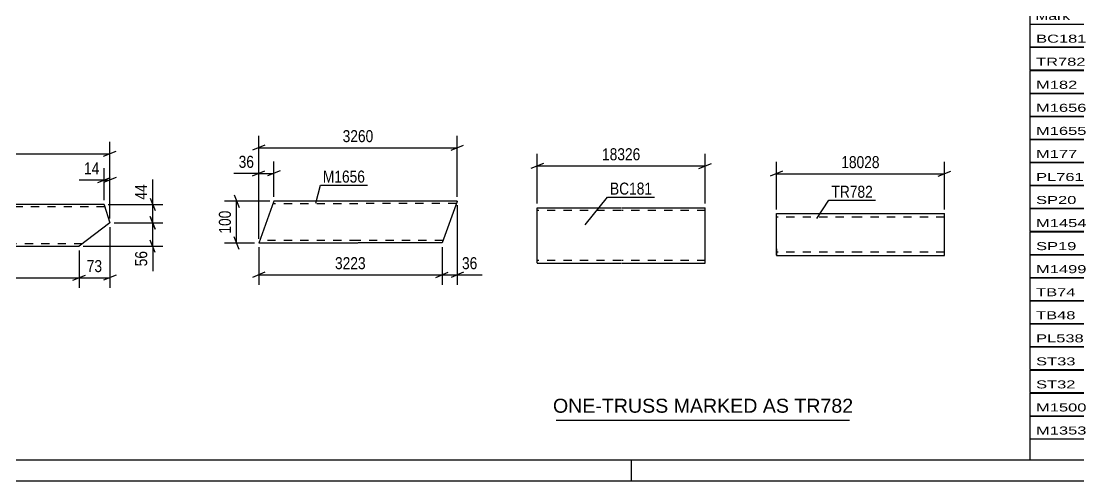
# Model space of a CAD drawing. Header units: millimetres. Extents: x 0 to 841, y 0 to 594.
# Drawn here: x 275.4 to 527.7, y 0 to 109.7 of the extents above; entities that cross this region are included whole.
import ezdxf

# ---------------------------------------------------------------- set-up
doc = ezdxf.new("R2010")
doc.units = ezdxf.units.MM
doc.linetypes.add('DXK_LINE_DOT2', pattern=[3.9198, 1.9599, -1.9599])
doc.styles.add('Arial', font='ARIAL.TTF', dxfattribs={"height": 0.2})
doc.styles.add('Arial Narrow', font='ARIALN.TTF', dxfattribs={"height": 0.2})

# ---------------------------------------------------------------- blocks, each defined once
blk = doc.blocks.new('Unknown-318464264-1115')
at = {"color": 5, "linetype": 'Continuous'}
for p, q in [((5, 5), (836, 5)), ((421, 0), (421, 5)), ((0, 0), (841, 0))]:
    blk.add_line(p, q, dxfattribs=at)
blk = doc.blocks.new('Part-318464264-5772 - 5766')
at = {"color": 2, "linetype": 'Continuous'}
for p, q in [((335.68, 66.74), (332.04, 56.74)), ((355.68, 66.74), (335.68, 66.74)), ((379.42, 66.77), (355.78, 66.77)), ((379.39, 66.68), (375.78, 56.77)), ((379.42, 66.77), (379.39, 66.68)), ((355.68, 56.74), (332.04, 56.74)), ((375.78, 56.77), (355.78, 56.77))]:
    blk.add_line(p, q, dxfattribs=at)
at = {"color": 7, "linetype": 'DXK_LINE_DOT2'}
for p, q in [((355.68, 66.14), (335.46, 66.14)), ((379.2, 66.17), (355.78, 66.17)), ((332.26, 57.34), (332.27, 57.39)), ((355.68, 57.34), (332.26, 57.34)), ((376, 57.37), (355.78, 57.37)), ((376, 57.37), (376.01, 57.42))]:
    blk.add_line(p, q, dxfattribs=at)
blk = doc.blocks.new('Part-318464264-5870 - 5864')
at = {"color": 2, "linetype": 'Continuous'}
for p, q in [((249.09, 65.95), (247.51, 64.75)), ((269.09, 65.95), (249.09, 65.95)), ((295.15, 65.98), (269.19, 65.97)), ((295.15, 65.98), (295.18, 65.88)), ((295.18, 65.88), (296.53, 61.57)), ((247.51, 64.75), (240.23, 59.19)), ((296.53, 61.57), (289.19, 55.97)), ((240.86, 57.15), (240.23, 59.19)), ((241.21, 56.04), (240.86, 57.15)), ((241.24, 55.95), (241.21, 56.04)), ((241.24, 55.95), (269.09, 55.95)), ((269.19, 55.97), (289.19, 55.97))]:
    blk.add_line(p, q, dxfattribs=at)
at = {"color": 7, "linetype": 'DXK_LINE_DOT2'}
for p, q in [((249.09, 65.95), (248.11, 65.21)), ((269.09, 65.35), (248.3, 65.35)), ((295.34, 65.38), (269.19, 65.37)), ((240.86, 57.15), (241.13, 56.3)), ((269.09, 56.55), (241.05, 56.55)), ((289.97, 56.57), (269.19, 56.57))]:
    blk.add_line(p, q, dxfattribs=at)
blk = doc.blocks.new('Part-318464264-6102 - 6096')
at = {"color": 2, "linetype": 'Continuous'}
for p, q in [((455.55, 55.36), (455.54, 63.76)), ((455.54, 63.76), (475.54, 63.76)), ((475.64, 63.76), (495.64, 63.76)), ((495.64, 53.76), (495.64, 63.76)), ((455.55, 55.36), (455.55, 53.76)), ((455.55, 53.76), (475.54, 53.76)), ((475.64, 53.76), (495.64, 53.76))]:
    blk.add_line(p, q, dxfattribs=at)
at = {"color": 7, "linetype": 'DXK_LINE_DOT2'}
for p, q in [((475.54, 62.96), (455.54, 62.96)), ((495.64, 62.96), (475.64, 62.96)), ((455.55, 53.88), (455.55, 55.36)), ((455.55, 54.56), (455.55, 54.62)), ((475.54, 54.56), (455.55, 54.56)), ((495.64, 54.56), (475.64, 54.56)), ((495.64, 54.56), (495.64, 54.62))]:
    blk.add_line(p, q, dxfattribs=at)
blk = doc.blocks.new('Part-318464264-13514 - 13513')
at = {"color": 2, "linetype": 'Continuous'}
for p, q in [((398.47, 52.04), (398.47, 65.15)), ((398.47, 65.15), (418.47, 65.15)), ((418.57, 65.15), (438.57, 65.15)), ((438.57, 51.95), (438.57, 65.15)), ((398.47, 52.04), (398.47, 51.95)), ((398.47, 51.95), (418.47, 51.95)), ((418.57, 51.95), (438.57, 51.95))]:
    blk.add_line(p, q, dxfattribs=at)
at = {"color": 7, "linetype": 'DXK_LINE_DOT2'}
for p, q in [((418.47, 64.55), (398.47, 64.55)), ((438.57, 64.55), (418.57, 64.55)), ((398.47, 52.55), (398.47, 52.6)), ((418.47, 52.55), (398.47, 52.55)), ((438.57, 52.55), (418.57, 52.55)), ((438.57, 52.55), (438.57, 52.6))]:
    blk.add_line(p, q, dxfattribs=at)
blk = doc.blocks.new('StraightDimension-318464264-5792 - 5766')
at = {"color": 7, "linetype": 'Continuous'}
for p, q in [((332.04, 55.74), (332.04, 46.76)), ((375.78, 55.77), (375.78, 46.76)), ((333.54, 49.76), (330.54, 48.56)), ((332.04, 49.16), (375.78, 49.16)), ((374.28, 48.56), (377.28, 49.76))]:
    blk.add_line(p, q, dxfattribs=at)
at = {"color": 0}
blk.add_wipeout([(358.17, 49.91), (358.17, 54.11), (349.65, 54.11), (349.65, 49.91)], dxfattribs=at)
at = {"color": 3, "style": 'Arial Narrow'}
blk.add_text('3223', height=2.863, dxfattribs=at).set_placement((350.25, 50.51))
blk = doc.blocks.new('StraightDimension-318464264-5828 - 5766')
at = {"color": 7, "linetype": 'Continuous'}
for p, q in [((326.16, 68.24), (327.36, 65.24)), ((334.68, 66.74), (323.91, 66.74)), ((326.76, 56.74), (326.76, 66.74)), ((327.36, 55.24), (326.16, 58.24)), ((331.04, 56.74), (323.91, 56.74))]:
    blk.add_line(p, q, dxfattribs=at)
at = {"color": 0}
blk.add_wipeout([(326.01, 65.08), (321.81, 65.08), (321.81, 58.4), (326.01, 58.4)], dxfattribs=at)
at = {"color": 3, "style": 'Arial Narrow'}
blk.add_text('100', height=2.863, rotation=90.0002, dxfattribs=at).set_placement((325.41, 59))
blk = doc.blocks.new('StraightDimension-318464264-5775 - 5766')
at = {"color": 7, "linetype": 'Continuous'}
for p, q in [((379.42, 65.77), (379.42, 46.76)), ((375.78, 55.77), (375.78, 46.76)), ((374.28, 48.56), (377.28, 49.76)), ((375.78, 49.16), (379.42, 49.16)), ((380.92, 49.76), (377.92, 48.56))]:
    blk.add_line(p, q, dxfattribs=at)
at = {"color": 0}
blk.add_wipeout([(384.8, 49.91), (384.8, 54.11), (379.94, 54.11), (379.94, 49.91)], dxfattribs=at)
at = {"color": 7, "linetype": 'Continuous'}
blk.add_line((379.42, 49.16), (385.32, 49.16), dxfattribs=at)
blk.add_line((379.42, 49.16), (385.32, 49.16), dxfattribs=at)
at = {"color": 3, "style": 'Arial Narrow'}
blk.add_text('36', height=2.863, dxfattribs=at).set_placement((380.54, 50.51))
blk = doc.blocks.new('StraightDimension-318464264-5850 - 5766')
at = {"color": 7, "linetype": 'Continuous'}
for p, q in [((332.04, 57.74), (332.04, 82.33)), ((379.42, 67.77), (379.42, 82.33)), ((333.54, 80.08), (330.54, 78.88)), ((332.04, 79.48), (379.42, 79.48)), ((377.92, 78.88), (380.92, 80.08))]:
    blk.add_line(p, q, dxfattribs=at)
at = {"color": 0}
blk.add_wipeout([(359.99, 80.23), (359.99, 84.43), (351.47, 84.43), (351.47, 80.23)], dxfattribs=at)
at = {"color": 3, "style": 'Arial Narrow'}
blk.add_text('3260', height=2.863, dxfattribs=at).set_placement((352.07, 80.83))
blk = doc.blocks.new('StraightDimension-318464264-5810 - 5766')
at = {"color": 7, "linetype": 'Continuous'}
for p, q in [((332.04, 57.74), (332.04, 76.2)), ((335.68, 67.74), (335.68, 76.2)), ((330.54, 72.75), (333.54, 73.95)), ((332.04, 73.35), (335.68, 73.35)), ((337.18, 73.95), (334.18, 72.75))]:
    blk.add_line(p, q, dxfattribs=at)
at = {"color": 0}
blk.add_wipeout([(331.51, 74.1), (331.51, 78.3), (326.66, 78.3), (326.66, 74.1)], dxfattribs=at)
at = {"color": 7, "linetype": 'Continuous'}
blk.add_line((332.04, 73.35), (326.13, 73.35), dxfattribs=at)
blk.add_line((332.04, 73.35), (326.13, 73.35), dxfattribs=at)
at = {"color": 3, "style": 'Arial Narrow'}
blk.add_text('36', height=2.863, dxfattribs=at).set_placement((327.26, 74.7))
blk = doc.blocks.new('StraightDimension-318464264-5952 - 5864')
at = {"color": 7, "linetype": 'Continuous'}
for p, q in [((295.15, 66.98), (295.15, 74.63)), ((296.53, 62.57), (296.53, 74.63)), ((293.65, 71.18), (296.65, 72.38)), ((298.03, 72.38), (295.03, 71.18)), ((295.15, 71.78), (296.53, 71.78))]:
    blk.add_line(p, q, dxfattribs=at)
at = {"color": 0}
blk.add_wipeout([(294.63, 72.53), (294.63, 76.73), (289.77, 76.73), (289.77, 72.53)], dxfattribs=at)
at = {"color": 7, "linetype": 'Continuous'}
blk.add_line((295.15, 71.78), (289.25, 71.78), dxfattribs=at)
blk.add_line((295.15, 71.78), (289.25, 71.78), dxfattribs=at)
at = {"color": 3, "style": 'Arial Narrow'}
blk.add_text('14', height=2.863, dxfattribs=at).set_placement((290.37, 73.13))
blk = doc.blocks.new('StraightDimension-318464264-5921 - 5864')
at = {"color": 7, "linetype": 'Continuous'}
for p, q in [((296.53, 60.57), (296.53, 46.07)), ((289.19, 54.97), (289.19, 46.07)), ((287.69, 47.87), (290.69, 49.07)), ((289.19, 48.47), (296.53, 48.47)), ((298.03, 49.07), (295.03, 47.87))]:
    blk.add_line(p, q, dxfattribs=at)
at = {"color": 0}
blk.add_wipeout([(295.29, 49.22), (295.29, 53.42), (290.43, 53.42), (290.43, 49.22)], dxfattribs=at)
at = {"color": 3, "style": 'Arial Narrow'}
blk.add_text('73', height=2.863, dxfattribs=at).set_placement((291.03, 49.82))
blk = doc.blocks.new('StraightDimension-318464264-5901 - 5864')
at = {"color": 7, "linetype": 'Continuous'}
for p, q in [((241.24, 54.95), (241.24, 46.07)), ((289.19, 54.97), (289.19, 46.07)), ((242.74, 49.07), (239.74, 47.87)), ((241.24, 48.47), (289.19, 48.47)), ((287.69, 47.87), (290.69, 49.07))]:
    blk.add_line(p, q, dxfattribs=at)
at = {"color": 0}
blk.add_wipeout([(269.47, 49.22), (269.47, 53.42), (260.96, 53.42), (260.96, 49.22)], dxfattribs=at)
at = {"color": 3, "style": 'Arial Narrow'}
blk.add_text('3082', height=2.863, dxfattribs=at).set_placement((261.56, 49.82))
blk = doc.blocks.new('StraightDimension-318464264-6030 - 5864')
at = {"color": 7, "linetype": 'Continuous'}
for p, q in [((296.15, 65.98), (309.18, 65.98)), ((306.18, 67.48), (307.38, 64.48)), ((306.78, 61.57), (306.78, 65.98)), ((297.53, 61.57), (309.18, 61.57)), ((307.38, 60.07), (306.18, 63.07))]:
    blk.add_line(p, q, dxfattribs=at)
at = {"color": 0}
blk.add_wipeout([(306.03, 71.36), (301.83, 71.36), (301.83, 66.5), (306.03, 66.5)], dxfattribs=at)
at = {"color": 7, "linetype": 'Continuous'}
blk.add_line((306.78, 65.98), (306.78, 71.88), dxfattribs=at)
blk.add_line((306.78, 65.98), (306.78, 71.88), dxfattribs=at)
at = {"color": 3, "style": 'Arial Narrow'}
blk.add_text('44', height=2.863, rotation=90.0002, dxfattribs=at).set_placement((305.43, 67.1))
blk = doc.blocks.new('StraightDimension-318464264-6050 - 5864')
at = {"color": 7, "linetype": 'Continuous'}
for p, q in [((297.53, 61.57), (309.18, 61.57)), ((306.18, 63.07), (307.38, 60.07)), ((306.78, 55.97), (306.78, 61.57)), ((290.19, 55.97), (309.18, 55.97)), ((307.38, 54.47), (306.18, 57.47))]:
    blk.add_line(p, q, dxfattribs=at)
at = {"color": 0}
blk.add_wipeout([(306.03, 55.45), (301.83, 55.45), (301.83, 50.59), (306.03, 50.59)], dxfattribs=at)
at = {"color": 7, "linetype": 'Continuous'}
blk.add_line((306.78, 55.97), (306.78, 50.07), dxfattribs=at)
blk.add_line((306.78, 55.97), (306.78, 50.07), dxfattribs=at)
at = {"color": 3, "style": 'Arial Narrow'}
blk.add_text('56', height=2.863, rotation=90.0002, dxfattribs=at).set_placement((305.43, 51.19))
blk = doc.blocks.new('StraightDimension-318464264-6075 - 5864')
at = {"color": 7, "linetype": 'Continuous'}
for p, q in [((240.23, 60.19), (240.23, 80.92)), ((296.53, 62.57), (296.53, 80.92)), ((241.73, 78.67), (238.73, 77.47)), ((295.03, 77.47), (298.03, 78.67)), ((240.23, 78.07), (296.53, 78.07))]:
    blk.add_line(p, q, dxfattribs=at)
at = {"color": 0}
blk.add_wipeout([(272.63, 78.82), (272.63, 83.02), (264.12, 83.02), (264.12, 78.82)], dxfattribs=at)
at = {"color": 3, "style": 'Arial Narrow'}
blk.add_text('3165', height=2.863, dxfattribs=at).set_placement((264.72, 79.42))
blk = doc.blocks.new('StraightDimension-318464264-6107 - 6096')
at = {"color": 7, "linetype": 'Continuous'}
for p, q in [((455.54, 64.76), (455.54, 76.12)), ((495.64, 64.76), (495.64, 76.12)), ((457.04, 73.87), (454.04, 72.67)), ((455.54, 73.27), (495.64, 73.27)), ((494.14, 72.67), (497.14, 73.87))]:
    blk.add_line(p, q, dxfattribs=at)
at = {"color": 0}
blk.add_wipeout([(480.76, 74.02), (480.76, 78.22), (470.42, 78.22), (470.42, 74.02)], dxfattribs=at)
at = {"color": 3, "style": 'Arial Narrow'}
blk.add_text('18028', height=2.863, dxfattribs=at).set_placement((471.02, 74.62))
blk = doc.blocks.new('StraightDimension-318464264-13554 - 13513')
at = {"color": 7, "linetype": 'Continuous'}
for p, q in [((399.97, 75.75), (396.97, 74.55)), ((398.47, 66.15), (398.47, 78)), ((437.07, 74.55), (440.07, 75.75)), ((438.57, 66.15), (438.57, 78)), ((398.47, 75.15), (438.57, 75.15))]:
    blk.add_line(p, q, dxfattribs=at)
at = {"color": 0}
blk.add_wipeout([(423.69, 75.9), (423.69, 80.1), (413.35, 80.1), (413.35, 75.9)], dxfattribs=at)
at = {"color": 3, "style": 'Arial Narrow'}
blk.add_text('18326', height=2.863, dxfattribs=at).set_placement((413.95, 76.5))
blk = doc.blocks.new('Unknown-318464264-13981')
at = {"color": 7, "linetype": 'Continuous'}
for p, q in [((516, 130.25), (676, 130.25)), ((516, 119), (516, 130.25)), ((676, 130.25), (676, 119)), ((516, 119), (676, 119)), ((516, 119), (516, 114)), ((676, 119), (676, 114)), ((516, 114), (676, 114)), ((516, 114), (516, 109)), ((540, 114), (540, 109)), ((575.5, 114), (575.5, 109)), ((601.5, 114), (601.5, 109)), ((614.5, 114), (614.5, 109)), ((632, 114), (632, 109)), ((654, 114), (654, 109)), ((676, 114), (676, 109)), ((516, 109), (676, 109)), ((516, 108.95), (516, 103.55)), ((516, 108.95), (676, 108.95)), ((540, 109), (540, 103.5)), ((575.5, 109), (575.5, 103.5)), ((601.5, 109), (601.5, 103.5)), ((614.5, 109), (614.5, 103.5)), ((632, 109), (632, 103.5)), ((654, 109), (654, 103.5)), ((676, 108.95), (676, 103.55)), ((516, 103.55), (676, 103.55)), ((540, 103.5), (540, 98)), ((575.5, 103.5), (575.5, 98)), ((601.5, 103.5), (601.5, 98)), ((614.5, 103.5), (614.5, 98)), ((632, 103.5), (632, 98)), ((654, 103.5), (654, 98)), ((516, 103.45), (516, 98.05)), ((516, 103.45), (676, 103.45)), ((676, 103.45), (676, 98.05)), ((516, 98.05), (676, 98.05)), ((516, 97.95), (516, 92.55)), ((516, 97.95), (676, 97.95)), ((540, 98), (540, 92.5)), ((575.5, 98), (575.5, 92.5)), ((601.5, 98), (601.5, 92.5)), ((614.5, 98), (614.5, 92.5)), ((632, 98), (632, 92.5)), ((654, 98), (654, 92.5)), ((676, 97.95), (676, 92.55)), ((516, 92.55), (676, 92.55)), ((516, 92.45), (516, 87.05)), ((516, 92.45), (676, 92.45)), ((540, 92.5), (540, 87)), ((575.5, 92.5), (575.5, 87)), ((601.5, 92.5), (601.5, 87)), ((614.5, 92.5), (614.5, 87)), ((632, 92.5), (632, 87)), ((654, 92.5), (654, 87)), ((676, 92.45), (676, 87.05)), ((516, 87.05), (676, 87.05)), ((516, 86.95), (516, 81.55)), ((516, 86.95), (676, 86.95)), ((540, 87), (540, 81.5)), ((575.5, 87), (575.5, 81.5)), ((601.5, 87), (601.5, 81.5)), ((614.5, 87), (614.5, 81.5)), ((632, 87), (632, 81.5)), ((654, 87), (654, 81.5)), ((676, 86.95), (676, 81.55)), ((516, 81.55), (676, 81.55)), ((516, 81.45), (516, 76.05)), ((516, 81.45), (676, 81.45)), ((540, 81.5), (540, 76)), ((575.5, 81.5), (575.5, 76)), ((601.5, 81.5), (601.5, 76)), ((614.5, 81.5), (614.5, 76)), ((632, 81.5), (632, 76)), ((654, 81.5), (654, 76)), ((676, 81.45), (676, 76.05)), ((516, 76.05), (676, 76.05)), ((516, 75.95), (516, 70.55)), ((516, 75.95), (676, 75.95)), ((540, 76), (540, 70.5)), ((575.5, 76), (575.5, 70.5)), ((601.5, 76), (601.5, 70.5)), ((614.5, 76), (614.5, 70.5)), ((632, 76), (632, 70.5)), ((654, 76), (654, 70.5)), ((676, 75.95), (676, 70.55)), ((516, 70.55), (676, 70.55)), ((516, 70.45), (516, 65.05)), ((516, 70.45), (676, 70.45)), ((540, 70.5), (540, 65)), ((575.5, 70.5), (575.5, 65)), ((601.5, 70.5), (601.5, 65)), ((614.5, 70.5), (614.5, 65)), ((632, 70.5), (632, 65)), ((654, 70.5), (654, 65)), ((676, 70.45), (676, 65.05)), ((516, 65.05), (676, 65.05)), ((516, 64.95), (516, 59.55)), ((516, 64.95), (676, 64.95)), ((540, 65), (540, 59.5)), ((575.5, 65), (575.5, 59.5)), ((601.5, 65), (601.5, 59.5)), ((614.5, 65), (614.5, 59.5)), ((632, 65), (632, 59.5)), ((654, 65), (654, 59.5)), ((676, 64.95), (676, 59.55)), ((516, 59.55), (676, 59.55)), ((516, 59.45), (516, 54.05)), ((516, 59.45), (676, 59.45)), ((540, 59.5), (540, 54)), ((575.5, 59.5), (575.5, 54)), ((601.5, 59.5), (601.5, 54)), ((614.5, 59.5), (614.5, 54)), ((632, 59.5), (632, 54)), ((654, 59.5), (654, 54)), ((676, 59.45), (676, 54.05)), ((516, 54.05), (676, 54.05)), ((516, 53.95), (516, 48.55)), ((516, 53.95), (676, 53.95)), ((540, 54), (540, 48.5)), ((575.5, 54), (575.5, 48.5)), ((601.5, 54), (601.5, 48.5)), ((614.5, 54), (614.5, 48.5)), ((632, 54), (632, 48.5)), ((654, 54), (654, 48.5)), ((676, 53.95), (676, 48.55)), ((516, 48.55), (676, 48.55)), ((516, 48.45), (516, 43.05)), ((516, 48.45), (676, 48.45)), ((540, 48.5), (540, 43)), ((575.5, 48.5), (575.5, 43)), ((601.5, 48.5), (601.5, 43)), ((614.5, 48.5), (614.5, 43)), ((632, 48.5), (632, 43)), ((654, 48.5), (654, 43)), ((676, 48.45), (676, 43.05)), ((516, 43.05), (676, 43.05)), ((516, 42.95), (516, 37.55)), ((516, 42.95), (676, 42.95)), ((540, 43), (540, 37.5)), ((575.5, 43), (575.5, 37.5)), ((601.5, 43), (601.5, 37.5)), ((614.5, 43), (614.5, 37.5)), ((632, 43), (632, 37.5)), ((654, 43), (654, 37.5)), ((676, 42.95), (676, 37.55)), ((516, 37.55), (676, 37.55)), ((516, 37.45), (516, 32.05)), ((516, 37.45), (676, 37.45)), ((540, 37.5), (540, 32)), ((575.5, 37.5), (575.5, 32)), ((601.5, 37.5), (601.5, 32)), ((614.5, 37.5), (614.5, 32)), ((632, 37.5), (632, 32)), ((654, 37.5), (654, 32)), ((676, 37.45), (676, 32.05)), ((516, 32.05), (676, 32.05)), ((516, 31.95), (516, 26.55)), ((516, 31.95), (676, 31.95)), ((540, 32), (540, 26.5)), ((575.5, 32), (575.5, 26.5)), ((601.5, 32), (601.5, 26.5)), ((614.5, 32), (614.5, 26.5)), ((632, 32), (632, 26.5)), ((654, 32), (654, 26.5)), ((676, 31.95), (676, 26.55)), ((516, 26.55), (676, 26.55)), ((516, 26.45), (516, 21.05)), ((516, 26.45), (676, 26.45)), ((540, 26.5), (540, 21)), ((575.5, 26.5), (575.5, 21)), ((601.5, 26.5), (601.5, 21)), ((614.5, 26.5), (614.5, 21)), ((632, 26.5), (632, 21)), ((654, 26.5), (654, 21)), ((676, 26.45), (676, 21.05)), ((516, 21.05), (676, 21.05)), ((516, 20.95), (516, 15.55)), ((516, 20.95), (676, 20.95)), ((540, 21), (540, 15.5)), ((575.5, 21), (575.5, 15.5)), ((601.5, 21), (601.5, 15.5)), ((614.5, 21), (614.5, 15.5)), ((632, 21), (632, 15.5)), ((654, 21), (654, 15.5)), ((676, 20.95), (676, 15.55)), ((516, 15.55), (676, 15.55)), ((516, 15.45), (516, 10.05)), ((516, 15.45), (676, 15.45)), ((540, 15.5), (540, 10)), ((575.5, 15.5), (575.5, 10)), ((601.5, 15.5), (601.5, 10)), ((614.5, 15.5), (614.5, 10)), ((632, 15.5), (632, 10)), ((654, 15.5), (654, 10)), ((676, 15.45), (676, 10.05)), ((516, 10.05), (676, 10.05)), ((516, 10), (676, 10)), ((516, 10), (516, 5)), ((632, 10), (632, 5)), ((654, 10), (654, 5)), ((676, 10), (676, 5)), ((516, 5), (676, 5))]:
    blk.add_line(p, q, dxfattribs=at)
at = {"color": 7, "style": 'Arial Narrow'}
for s, height, width, p in [('GENERAL NOTES & WELD DETAILS :', 2.8633, 1.4, (517.15, 122.56)), ('REFER TYP DRAWING TYP-01', 1.9089, 1.6, (600.7, 122.66)), ("MATERIAL LIST FOR ASSEMBLY MK'D", 1.9089, 1.6, (517.15, 115.06)), ('TR782', 1.909, 1.794707, (609.9, 114.97)), ('1', 1.91, 1.794707, (638.08, 115.06)), ('No. Required', 1.9089, 1.6, (647.41, 115.06)), ('Mark', 1.909, 1.7, (517.34, 110)), ('Profile', 1.909, 1.7, (550.41, 110)), ('Material', 1.909, 1.7, (580.54, 110.06)), ('No.', 1.909, 1.7, (605.5, 110.06)), ('Length', 1.909, 1.7, (616, 110.06)), ('Area', 1.909, 1.7, (638.5, 110.06)), ('Weight', 1.909, 1.7, (658, 110.06))]:
    blk.add_text(s, height=height, dxfattribs=dict(at, width=width)).set_placement(p)
at = {"color": 7, "linetype": 'Continuous', "style": 'Arial Narrow'}
for s, height, width, p in [('BC181', 1.909, 1.794707, (517.5, 104.56)), ('SHS132*6', 1.909, 1.794707, (542, 104.56)), ('E350', 1.909, 1.794707, (581.74, 104.56)), ('1', 1.91, 1.794707, (605.86, 104.56)), ('18326', 1.909, 1.794707, (616.4, 104.56)), ('9.7', 1.909, 1.794707, (642.32, 104.56)), ('435.0', 1.909, 1.794707, (658.96, 104.56)), ('TR782', 1.909, 1.794707, (517.5, 99.06)), ('SHS100*8', 1.909, 1.794707, (542, 99.06)), ('E350', 1.909, 1.794707, (581.74, 99.06)), ('1', 1.91, 1.794707, (605.86, 99.06)), ('18028', 1.909, 1.794707, (616.4, 99.06)), ('7.2', 1.909, 1.794707, (642.32, 99.06)), ('416.6', 1.909, 1.794707, (658.96, 99.06)), ('M182', 1.909, 1.794707, (517.5, 93.56)), ('SHS100*6', 1.909, 1.794707, (542, 93.56)), ('E350', 1.909, 1.794707, (581.74, 93.56)), ('4', 1.91, 1.794707, (605.86, 93.56)), ('3261', 1.909, 1.794707, (618.58, 93.56)), ('1.3', 1.909, 1.794707, (642.32, 93.56)), ('228.4', 1.909, 1.794707, (658.96, 93.56)), ('M1656', 1.909, 1.794707, (517.5, 88.06)), ('SHS100*6', 1.909, 1.794707, (542, 88.06)), ('E350', 1.909, 1.794707, (581.74, 88.06)), ('4', 1.91, 1.794707, (605.86, 88.06)), ('3260', 1.909, 1.794707, (618.58, 88.06)), ('1.3', 1.909, 1.794707, (642.32, 88.06)), ('228.4', 1.909, 1.794707, (658.96, 88.06)), ('M1655', 1.909, 1.794707, (517.5, 82.56)), ('SHS100*6', 1.909, 1.794707, (542, 82.56)), ('E350', 1.909, 1.794707, (581.74, 82.56)), ('4', 1.91, 1.794707, (605.86, 82.56)), ('3166', 1.909, 1.794707, (618.58, 82.56)), ('1.2', 1.909, 1.794707, (642.32, 82.56)), ('219.2', 1.909, 1.794707, (658.96, 82.56)), ('M177', 1.909, 1.794707, (517.5, 77.06)), ('SHS100*6', 1.909, 1.794707, (542, 77.06)), ('E350', 1.909, 1.794707, (581.74, 77.06)), ('3', 1.91, 1.794707, (605.86, 77.06)), ('3166', 1.909, 1.794707, (618.58, 77.06)), ('1.2', 1.909, 1.794707, (642.32, 77.06)), ('164.4', 1.909, 1.794707, (658.96, 77.06)), ('PL761', 1.909, 1.794707, (517.5, 71.56)), ('PL12*300', 1.909, 1.794707, (542, 71.56)), ('E350', 1.909, 1.794707, (581.74, 71.56)), ('18', 1.909, 1.794707, (604.76, 71.56)), ('310', 1.909, 1.794707, (620.77, 71.56)), ('0.2', 1.909, 1.794707, (642.32, 71.56)), ('157.7', 1.909, 1.794707, (658.96, 71.56)), ('SP20', 1.909, 1.794707, (517.5, 66.06)), ('PL20*380', 1.909, 1.794707, (542, 66.06)), ('E350', 1.909, 1.794707, (581.74, 66.06)), ('6', 1.91, 1.794707, (605.86, 66.06)), ('380', 1.909, 1.794707, (620.77, 66.06)), ('0.3', 1.909, 1.794707, (642.32, 66.06)), ('136.0', 1.909, 1.794707, (658.96, 66.06)), ('M1454', 1.909, 1.794707, (517.5, 60.56)), ('RHS100*100*6', 1.9089, 1.794707, (542, 60.56)), ('E350', 1.909, 1.794707, (581.74, 60.56)), ('9', 1.91, 1.794707, (605.86, 60.56)), ('366', 1.909, 1.794707, (620.77, 60.56)), ('0.1', 1.909, 1.794707, (642.32, 60.56)), ('58.4', 1.909, 1.794707, (661.14, 60.56)), ('SP19', 1.909, 1.794707, (517.5, 55.06)), ('PL16*325', 1.909, 1.794707, (542, 55.06)), ('E350', 1.909, 1.794707, (581.74, 55.06)), ('4', 1.91, 1.794707, (605.86, 55.06)), ('325', 1.909, 1.794707, (620.77, 55.06)), ('0.2', 1.909, 1.794707, (642.32, 55.06)), ('53.1', 1.909, 1.794707, (661.14, 55.06)), ('M1499', 1.909, 1.794707, (517.5, 49.56)), ('RHS100*100*6', 1.9089, 1.794707, (542, 49.56)), ('E350', 1.909, 1.794707, (581.74, 49.56)), ('8', 1.91, 1.794707, (605.86, 49.56)), ('367', 1.909, 1.794707, (620.77, 49.56)), ('0.1', 1.909, 1.794707, (642.32, 49.56)), ('52.1', 1.909, 1.794707, (661.14, 49.56)), ('TB74', 1.909, 1.794707, (517.5, 44.06)), ('RHS150*110*6', 1.9089, 1.794707, (542, 44.06)), ('E350', 1.909, 1.794707, (581.74, 44.06)), ('3', 1.91, 1.794707, (605.86, 44.06)), ('200', 1.909, 1.794707, (620.77, 44.06)), ('0.1', 1.909, 1.794707, (642.32, 44.06)), ('14.0', 1.909, 1.794707, (661.14, 44.06)), ('TB48', 1.909, 1.794707, (517.5, 38.56)), ('RHS150*110*6', 1.9089, 1.794707, (542, 38.56)), ('E350', 1.909, 1.794707, (581.74, 38.56)), ('3', 1.91, 1.794707, (605.86, 38.56)), ('180', 1.909, 1.794707, (620.77, 38.56)), ('0.1', 1.909, 1.794707, (642.32, 38.56)), ('12.6', 1.909, 1.794707, (661.14, 38.56)), ('PL538', 1.909, 1.794707, (517.5, 33.06)), ('PL10*150', 1.909, 1.794707, (542, 33.06)), ('E350', 1.909, 1.794707, (581.74, 33.06)), ('6', 1.91, 1.794707, (605.86, 33.06)), ('170', 1.909, 1.794707, (620.77, 33.06)), ('0.1', 1.909, 1.794707, (642.32, 33.06)), ('12.0', 1.909, 1.794707, (661.14, 33.06)), ('ST33', 1.909, 1.794707, (517.5, 27.56)), ('PL8*100', 1.909, 1.794707, (542, 27.56)), ('E350', 1.909, 1.794707, (581.74, 27.56)), ('24', 1.909, 1.794707, (604.76, 27.56)), ('135', 1.909, 1.794707, (620.77, 27.56)), ('0.0', 1.909, 1.794707, (642.32, 27.56)), ('10.0', 1.909, 1.794707, (661.14, 27.56)), ('ST32', 1.909, 1.794707, (517.5, 22.06)), ('PL8*100', 1.909, 1.794707, (542, 22.06)), ('E350', 1.909, 1.794707, (581.74, 22.06)), ('24', 1.909, 1.794707, (604.76, 22.06)), ('121', 1.909, 1.794707, (620.77, 22.06)), ('0.0', 1.909, 1.794707, (642.32, 22.06)), ('8.9', 1.909, 1.794707, (663.33, 22.06)), ('M1500', 1.909, 1.794707, (517.5, 16.56)), ('RHS100*100*6', 1.9089, 1.794707, (542, 16.56)), ('E350', 1.909, 1.794707, (581.74, 16.56)), ('1', 1.91, 1.794707, (605.86, 16.56)), ('392', 1.909, 1.794707, (620.77, 16.56)), ('0.2', 1.909, 1.794707, (642.32, 16.56)), ('6.9', 1.909, 1.794707, (663.33, 16.56)), ('M1353', 1.909, 1.794707, (517.5, 11.06)), ('RHS100*100*6', 1.9089, 1.794707, (542, 11.06)), ('E350', 1.909, 1.794707, (581.74, 11.06)), ('1', 1.91, 1.794707, (605.86, 11.06)), ('367', 1.909, 1.794707, (620.77, 11.06)), ('0.1', 1.909, 1.794707, (642.32, 11.06)), ('6.5', 1.909, 1.794707, (663.33, 11.06)), ('Total', 1.909, 1.7, (618.33, 6.5)), ('46.9', 1.909, 1.794707, (639.64, 6.5)), ('2220.4', 1.909, 1.794707, (656.77, 6.5))]:
    blk.add_text(s, height=height, dxfattribs=dict(at, width=width)).set_placement(p)
blk = doc.blocks.new('Unknown-318464264-13982')
at = {"color": 7, "linetype": 'Continuous'}
blk.add_line((403, 14.5), (473, 14.5), dxfattribs=at)
at = {"color": 7, "style": 'Arial'}
blk.add_text('ONE-TRUSS MARKED AS TR782', height=3.3428, dxfattribs=at).set_placement((402.24, 16.25))
blk = doc.blocks.new('Mark-318464264-5768 - 5766')
at = {"color": 0}
blk.add_wipeout([(357.41, 71.17), (357.41, 74.17), (347.35, 74.17), (347.35, 71.17)], dxfattribs=at)
blk.add_wipeout([(357.41, 71.17), (357.41, 74.17), (347.35, 74.17), (347.35, 71.17)], dxfattribs=at)
at = {"color": 30, "linetype": 'Continuous'}
for p, q in [((345.64, 66.28), (346.75, 70.57)), ((346.75, 70.57), (358.01, 70.57))]:
    blk.add_line(p, q, dxfattribs=at)
at = {"color": 3, "style": 'Arial Narrow'}
blk.add_text('M1656', height=2.863, dxfattribs=at).set_placement((347.35, 71.17))
blk = doc.blocks.new('Mark-318464264-6098 - 6096')
at = {"color": 0}
blk.add_wipeout([(478.55, 67.55), (478.55, 70.55), (468.69, 70.55), (468.69, 67.55)], dxfattribs=at)
blk.add_wipeout([(478.55, 67.55), (478.55, 70.55), (468.69, 70.55), (468.69, 67.55)], dxfattribs=at)
at = {"color": 30, "linetype": 'Continuous'}
for p, q in [((465.23, 62.61), (468.09, 66.95)), ((468.09, 66.95), (479.15, 66.95))]:
    blk.add_line(p, q, dxfattribs=at)
at = {"color": 3, "style": 'Arial Narrow'}
blk.add_text('TR782', height=2.863, dxfattribs=at).set_placement((468.69, 67.55))
blk = doc.blocks.new('Mark-318464264-13557 - 13513')
at = {"color": 0}
blk.add_wipeout([(425.9, 68.31), (425.9, 71.31), (415.85, 71.31), (415.85, 68.31)], dxfattribs=at)
blk.add_wipeout([(425.9, 68.31), (425.9, 71.31), (415.85, 71.31), (415.85, 68.31)], dxfattribs=at)
at = {"color": 30, "linetype": 'Continuous'}
for p, q in [((409.91, 61.1), (415.25, 67.71)), ((415.25, 67.71), (426.5, 67.71))]:
    blk.add_line(p, q, dxfattribs=at)
at = {"color": 3, "style": 'Arial Narrow'}
blk.add_text('BC181', height=2.863, dxfattribs=at).set_placement((415.85, 68.31))

msp = doc.modelspace()

# ---------------------------------------------------------------- block references
for name in ['Unknown-318464264-1115', 'Unknown-318464264-13981', 'Part-318464264-5870 - 5864', 'Part-318464264-5772 - 5766', 'Part-318464264-13514 - 13513', 'Part-318464264-6102 - 6096', 'Unknown-318464264-13982']:
    msp.add_blockref(name, (0, 0))

# ---------------------------------------------------------------- next in the draw order: block references
for name in ['StraightDimension-318464264-13554 - 13513', 'StraightDimension-318464264-5952 - 5864', 'StraightDimension-318464264-6107 - 6096', 'StraightDimension-318464264-5921 - 5864', 'StraightDimension-318464264-5792 - 5766']:
    msp.add_blockref(name, (0, 0))

# ---------------------------------------------------------------- next in the draw order: block references
for name in ['StraightDimension-318464264-6030 - 5864', 'Mark-318464264-13557 - 13513', 'StraightDimension-318464264-5828 - 5766', 'Mark-318464264-6098 - 6096', 'StraightDimension-318464264-5775 - 5766', 'StraightDimension-318464264-5901 - 5864']:
    msp.add_blockref(name, (0, 0))

# ---------------------------------------------------------------- next in the draw order: block references
for name in ['StraightDimension-318464264-5850 - 5766', 'StraightDimension-318464264-6050 - 5864']:
    msp.add_blockref(name, (0, 0))

# ---------------------------------------------------------------- next in the draw order: block references
for name in ['StraightDimension-318464264-6075 - 5864', 'StraightDimension-318464264-5810 - 5766', 'Mark-318464264-5768 - 5766']:
    msp.add_blockref(name, (0, 0))

doc.saveas('drawing.dxf')
